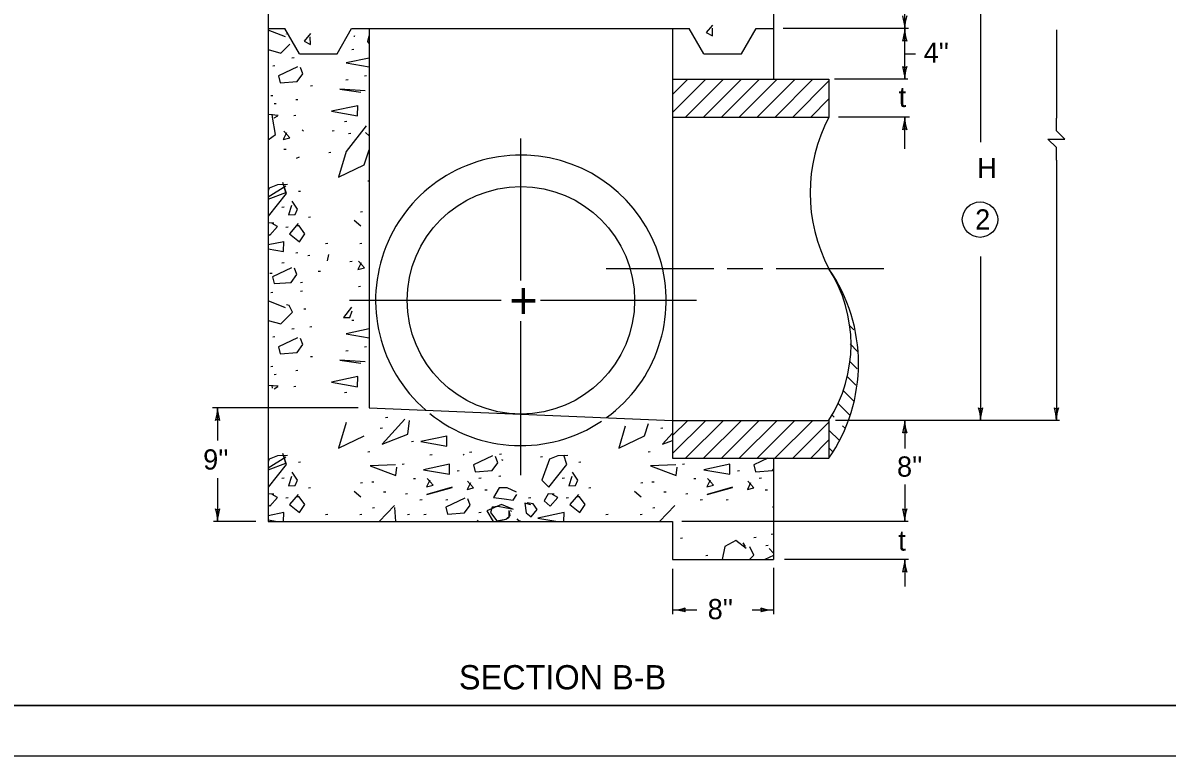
# Model space of a CAD drawing. Extents: x 997.6 to 1036.6, y 998.9 to 1022.7.
# Drawn here: x 1018.21 to 1029.53, y 1000 to 1007.25 of the extents above; entities that cross this region are included whole.
import ezdxf

# ---------------------------------------------------------------- set-up
doc = ezdxf.new("R2010")
doc.units = 0
for name, color, linetype in [('Level 1', 7, 'Continuous'), ('Level 10', 7, 'Continuous'), ('Level 11', 7, 'Continuous'), ('Level 14', 7, 'Continuous')]:
    doc.layers.add(name, color=color, linetype=linetype)

msp = doc.modelspace()

# ---------------------------------------------------------------- linework, layer by layer
at = {"layer": 'Level 1'}
for p, q in [((1020.64, 1008.196), (1020.64, 1002.321)), ((1025.64, 1008.196), (1025.64, 1006.696)), ((1027.688, 1008.196), (1027.688, 1006.074)), ((1026.938, 1007.196), (1026.938, 1007.523)), ((1020.638, 1007.196), (1020.64, 1007.196)), ((1020.64, 1007.196), (1020.804, 1007.196)), ((1020.949, 1006.946), (1020.804, 1007.196)), ((1021.321, 1006.946), (1021.466, 1007.196)), ((1021.466, 1007.196), (1021.638, 1007.196)), ((1021.64, 1007.196), (1024.64, 1007.196)), ((1021.64, 1007.196), (1021.64, 1003.446)), ((1024.638, 1007.196), (1024.64, 1007.196)), ((1024.64, 1007.196), (1024.64, 1002.946)), ((1024.64, 1007.196), (1024.804, 1007.196)), ((1024.949, 1006.946), (1024.804, 1007.196)), ((1025.321, 1006.946), (1025.466, 1007.196)), ((1025.466, 1007.196), (1025.638, 1007.196)), ((1026.976, 1007.196), (1025.733, 1007.196)), ((1026.938, 1006.696), (1026.938, 1007.196)), ((1028.438, 1007.184), (1028.438, 1006.31)), ((1020.949, 1006.946), (1021.321, 1006.946)), ((1024.949, 1006.946), (1025.321, 1006.946)), ((1026.938, 1006.946), (1027.044, 1006.946)), ((1024.64, 1006.696), (1026.188, 1006.696)), ((1024.64, 1006.544), (1024.792, 1006.696)), ((1024.64, 1006.367), (1024.968, 1006.696)), ((1024.77, 1006.321), (1025.145, 1006.696)), ((1024.947, 1006.321), (1025.322, 1006.696)), ((1025.124, 1006.321), (1025.499, 1006.696)), ((1025.301, 1006.321), (1025.676, 1006.696)), ((1025.477, 1006.321), (1025.852, 1006.696)), ((1025.654, 1006.321), (1026.029, 1006.696)), ((1025.831, 1006.321), (1026.188, 1006.678)), ((1026.188, 1006.696), (1026.188, 1006.321)), ((1026.967, 1006.696), (1026.242, 1006.696)), ((1026.008, 1006.321), (1026.188, 1006.501)), ((1024.64, 1006.321), (1026.188, 1006.321)), ((1026.184, 1006.321), (1026.188, 1006.324)), ((1026.984, 1006.321), (1026.281, 1006.321)), ((1026.938, 1006.005), (1026.938, 1006.321)), ((1023.14, 1004.704), (1023.14, 1006.109)), ((1028.438, 1005.894), (1028.438, 1003.321)), ((1027.688, 1004.942), (1027.688, 1003.321)), ((1025.048, 1004.821), (1023.984, 1004.821)), ((1025.534, 1004.821), (1025.18, 1004.821)), ((1026.729, 1004.821), (1025.666, 1004.821)), ((1021.445, 1004.508), (1022.945, 1004.508)), ((1023.335, 1004.508), (1024.877, 1004.508)), ((1026.343, 1004.484), (1026.345, 1004.482)), ((1023.14, 1002.78), (1023.14, 1004.302)), ((1026.386, 1004.264), (1026.434, 1004.217)), ((1026.398, 1004.077), (1026.471, 1004.003)), ((1026.392, 1003.906), (1026.467, 1003.83)), ((1026.363, 1003.757), (1026.452, 1003.669)), ((1026.327, 1003.617), (1026.437, 1003.507)), ((1021.53, 1003.446), (1020.091, 1003.446)), ((1020.14, 1003.446), (1020.14, 1003.121)), ((1021.64, 1003.446), (1024.64, 1003.321)), ((1026.279, 1003.488), (1026.39, 1003.377)), ((1026.219, 1003.372), (1026.238, 1003.352)), ((1024.64, 1003.321), (1026.188, 1003.321)), ((1024.64, 1003.17), (1024.791, 1003.321)), ((1024.64, 1002.993), (1024.968, 1003.321)), ((1024.769, 1002.946), (1025.144, 1003.321)), ((1024.946, 1002.946), (1025.321, 1003.321)), ((1025.123, 1002.946), (1025.498, 1003.321)), ((1025.3, 1002.946), (1025.675, 1003.321)), ((1025.476, 1002.946), (1025.851, 1003.321)), ((1025.653, 1002.946), (1026.028, 1003.321)), ((1025.83, 1002.946), (1026.188, 1003.304)), ((1026.188, 1003.321), (1026.188, 1002.946)), ((1026.188, 1003.225), (1026.291, 1003.122)), ((1028.468, 1003.321), (1026.251, 1003.321)), ((1026.323, 1003.267), (1026.35, 1003.24)), ((1026.938, 1003.321), (1026.938, 1003.042)), ((1026.007, 1002.946), (1026.188, 1003.127)), ((1026.19, 1003.047), (1026.226, 1003.011)), ((1024.64, 1002.946), (1026.188, 1002.946)), ((1025.64, 1002.946), (1025.64, 1001.946)), ((1026.184, 1002.946), (1026.188, 1002.95)), ((1020.14, 1002.748), (1020.14, 1002.321)), ((1026.938, 1002.686), (1026.938, 1002.321)), ((1020.518, 1002.321), (1020.1, 1002.321)), ((1020.64, 1002.321), (1024.64, 1002.321)), ((1024.64, 1002.321), (1024.64, 1001.946)), ((1026.972, 1002.321), (1024.732, 1002.321)), ((1024.64, 1001.946), (1025.64, 1001.946)), ((1025.64, 1001.863), (1025.64, 1001.403)), ((1026.976, 1001.946), (1025.749, 1001.946)), ((1026.938, 1001.946), (1026.938, 1001.678)), ((1024.64, 1001.852), (1024.64, 1001.403)), ((1024.64, 1001.446), (1024.879, 1001.446)), ((1025.428, 1001.446), (1025.64, 1001.446))]:
    msp.add_line(p, q, dxfattribs=at)
for points in [[(1020.812, 1007.113), (1020.64, 1007.181)], [(1025.037, 1007.231), (1024.973, 1007.156), (1025.037, 1007.124), (1025.034, 1007.199)], [(1020.821, 1007.142), (1020.82, 1007.143)], [(1021.06, 1007.147), (1020.996, 1007.072), (1021.06, 1007.04), (1021.057, 1007.115)], [(1021.489, 1007.121), (1021.494, 1007.121)], [(1021.494, 1007.121), (1021.496, 1007.127)], [(1021.636, 1007.124), (1021.622, 1007.068)], [(1021.622, 1007.068), (1021.64, 1007.044)], [(1021.64, 1007.125), (1021.636, 1007.124)], [(1020.64, 1006.988), (1020.767, 1006.953)], [(1020.767, 1006.953), (1020.853, 1007.042)], [(1021.489, 1006.99), (1021.468, 1006.987)], [(1020.896, 1006.905), (1020.874, 1006.902)], [(1021.64, 1006.904), (1021.411, 1006.857)], [(1021.411, 1006.857), (1021.64, 1006.816)], [(1020.706, 1006.826), (1020.685, 1006.823)], [(1020.931, 1006.816), (1020.742, 1006.728), (1020.76, 1006.659), (1020.928, 1006.672), (1020.984, 1006.749), (1020.96, 1006.811)], [(1021.614, 1006.728), (1021.592, 1006.725)], [(1021.079, 1006.63), (1021.058, 1006.627)], [(1021.43, 1006.689), (1021.409, 1006.686)], [(1020.686, 1006.532), (1020.665, 1006.529)], [(1021.598, 1006.58), (1021.348, 1006.596), (1021.556, 1006.566)], [(1020.719, 1006.453), (1020.698, 1006.45)], [(1020.935, 1006.492), (1020.914, 1006.49)], [(1021.526, 1006.433), (1021.267, 1006.379), (1021.523, 1006.334), (1021.526, 1006.435)], [(1020.738, 1006.337), (1020.64, 1006.345)], [(1020.682, 1006.318), (1020.679, 1006.348)], [(1020.711, 1006.148), (1020.682, 1006.318)], [(1020.698, 1006.313), (1020.735, 1006.334)], [(1020.915, 1006.335), (1020.894, 1006.333)], [(1021.417, 1006.276), (1021.396, 1006.274)], [(1028.438, 1005.894), (1028.438, 1006.019), (1028.354, 1006.102), (1028.521, 1006.102), (1028.438, 1006.185), (1028.438, 1006.31)], [(1020.822, 1006.165), (1020.79, 1006.098), (1020.854, 1006.114), (1020.795, 1006.181)], [(1020.991, 1006.182), (1020.978, 1006.193)], [(1021.293, 1006.185), (1021.272, 1006.182)], [(1021.609, 1006.233), (1021.412, 1005.98)], [(1021.457, 1006.158), (1021.435, 1006.156)], [(1021.64, 1006.135), (1021.604, 1006.169)], [(1020.64, 1006.094), (1020.711, 1006.148)], [(1020.817, 1006.001), (1020.796, 1005.999)], [(1021.26, 1005.969), (1021.239, 1005.966)], [(1021.412, 1005.98), (1021.337, 1005.726)], [(1021.59, 1005.849), (1021.64, 1005.996)], [(1020.948, 1005.924), (1020.916, 1005.91)], [(1021.337, 1005.726), (1021.59, 1005.849)], [(1020.815, 1005.637), (1020.64, 1005.529)], [(1020.65, 1005.618), (1020.64, 1005.591)], [(1020.732, 1005.65), (1020.65, 1005.618)], [(1020.831, 1005.653), (1020.732, 1005.65)], [(1020.815, 1005.575), (1020.786, 1005.674)], [(1020.823, 1005.565), (1020.791, 1005.655)], [(1021.64, 1005.686), (1021.625, 1005.685)], [(1020.64, 1005.51), (1020.815, 1005.575)], [(1020.642, 1005.341), (1020.823, 1005.565)], [(1020.871, 1005.445), (1020.842, 1005.354), (1020.906, 1005.357), (1020.93, 1005.41), (1020.879, 1005.49)], [(1020.961, 1005.586), (1020.94, 1005.584)], [(1020.798, 1005.429), (1020.776, 1005.427)], [(1021.574, 1005.384), (1021.553, 1005.381)], [(1020.64, 1005.342), (1020.642, 1005.341)], [(1020.695, 1005.271), (1020.64, 1005.274)], [(1020.732, 1005.237), (1020.679, 1005.269)], [(1020.938, 1005.269), (1020.852, 1005.167), (1020.951, 1005.087), (1021.004, 1005.167), (1020.946, 1005.245), (1020.916, 1005.245)], [(1021.059, 1005.331), (1021.038, 1005.328)], [(1021.558, 1005.242), (1021.492, 1005.298)], [(1020.64, 1005.167), (1020.658, 1005.151)], [(1020.658, 1005.151), (1020.732, 1005.237)], [(1020.837, 1005.233), (1020.815, 1005.23)], [(1020.794, 1005.088), (1020.64, 1005.056)], [(1020.792, 1004.99), (1020.794, 1005.091)], [(1021.23, 1005.069), (1021.208, 1005.067)], [(1021.568, 1005.069), (1021.547, 1005.067)], [(1020.64, 1005.016), (1020.792, 1004.99)], [(1020.935, 1004.978), (1020.914, 1004.975)], [(1021.053, 1004.952), (1021.031, 1004.949)], [(1021.228, 1004.9), (1021.239, 1004.962)], [(1020.872, 1004.83), (1020.683, 1004.742), (1020.701, 1004.673), (1020.869, 1004.686), (1020.925, 1004.764), (1020.901, 1004.825)], [(1020.798, 1004.88), (1020.776, 1004.877)], [(1021.47, 1004.893), (1021.448, 1004.89)], [(1021.56, 1004.879), (1021.528, 1004.813), (1021.592, 1004.829), (1021.533, 1004.895)], [(1020.68, 1004.775), (1020.658, 1004.772)], [(1021.158, 1004.794), (1021.136, 1004.792)], [(1020.686, 1004.585), (1020.665, 1004.582)], [(1020.981, 1004.683), (1020.959, 1004.681)], [(1020.981, 1004.598), (1020.959, 1004.595)], [(1021.555, 1004.644), (1021.533, 1004.641)], [(1020.812, 1004.434), (1020.64, 1004.502)], [(1020.847, 1004.458), (1020.82, 1004.463)], [(1020.767, 1004.274), (1020.882, 1004.391)], [(1020.882, 1004.391), (1020.847, 1004.458)], [(1021.014, 1004.421), (1020.992, 1004.419)], [(1021.466, 1004.44), (1021.384, 1004.339), (1021.448, 1004.339), (1021.472, 1004.405)], [(1021.64, 1004.445), (1021.636, 1004.444)], [(1020.64, 1004.309), (1020.767, 1004.274)], [(1021.072, 1004.245), (1021.051, 1004.242)], [(1021.489, 1004.31), (1021.468, 1004.307)], [(1020.706, 1004.147), (1020.685, 1004.144)], [(1020.931, 1004.137), (1020.742, 1004.049), (1020.76, 1003.979), (1020.928, 1003.993), (1020.984, 1004.07), (1020.96, 1004.131)], [(1020.896, 1004.225), (1020.874, 1004.222)], [(1021.64, 1004.225), (1021.411, 1004.178)], [(1021.411, 1004.178), (1021.64, 1004.137)], [(1021.43, 1004.009), (1021.409, 1004.006)], [(1021.614, 1004.048), (1021.592, 1004.046)], [(1021.079, 1003.95), (1021.058, 1003.948)], [(1021.598, 1003.9), (1021.348, 1003.916), (1021.556, 1003.887)], [(1020.686, 1003.852), (1020.665, 1003.849)], [(1020.935, 1003.813), (1020.914, 1003.81)], [(1020.682, 1003.639), (1020.679, 1003.668)], [(1020.719, 1003.773), (1020.698, 1003.771)], [(1021.526, 1003.753), (1021.267, 1003.7), (1021.523, 1003.654), (1021.526, 1003.756)], [(1020.738, 1003.658), (1020.64, 1003.665)], [(1020.698, 1003.634), (1020.735, 1003.655)], [(1020.915, 1003.656), (1020.894, 1003.653)], [(1021.417, 1003.597), (1021.396, 1003.594)], [(1021.993, 1003.334), (1021.769, 1003.084)], [(1021.823, 1003.348), (1021.802, 1003.345)], [(1021.412, 1003.3), (1021.337, 1003.047)], [(1021.771, 1003.243), (1021.749, 1003.241)], [(1022.022, 1003.185), (1022.037, 1003.318)], [(1024.173, 1003.262), (1024.11, 1003.047)], [(1024.363, 1003.169), (1024.404, 1003.291)], [(1024.544, 1003.243), (1024.523, 1003.241)], [(1021.337, 1003.047), (1021.59, 1003.169)], [(1021.769, 1003.084), (1022.022, 1003.185)], [(1022.078, 1003.112), (1022.057, 1003.11)], [(1022.409, 1003.164), (1022.15, 1003.111), (1022.406, 1003.065), (1022.409, 1003.167)], [(1024.11, 1003.047), (1024.363, 1003.169)], [(1024.64, 1003.193), (1024.542, 1003.084)], [(1024.542, 1003.084), (1024.64, 1003.123)], [(1020.815, 1002.896), (1020.786, 1002.994)], [(1021.646, 1003.008), (1021.625, 1003.005)], [(1022.654, 1003.005), (1022.633, 1003.002)], [(1024.42, 1003.008), (1024.398, 1003.005)], [(1020.815, 1002.957), (1020.64, 1002.849)], [(1020.65, 1002.938), (1020.64, 1002.912)], [(1020.64, 1002.831), (1020.815, 1002.896)], [(1020.642, 1002.661), (1020.823, 1002.885)], [(1020.732, 1002.97), (1020.65, 1002.938)], [(1020.831, 1002.973), (1020.732, 1002.97)], [(1020.823, 1002.885), (1020.791, 1002.976)], [(1020.961, 1002.907), (1020.94, 1002.904)], [(1021.9, 1002.882), (1021.649, 1002.872), (1021.902, 1002.776), (1021.913, 1002.858)], [(1021.987, 1002.887), (1021.965, 1002.885)], [(1022.435, 1002.887), (1022.177, 1002.833), (1022.433, 1002.788), (1022.435, 1002.889)], [(1022.262, 1002.979), (1022.24, 1002.976)], [(1022.58, 1002.986), (1022.569, 1002.978)], [(1022.86, 1002.969), (1022.67, 1002.881), (1022.689, 1002.812), (1022.857, 1002.825), (1022.913, 1002.902), (1022.889, 1002.964)], [(1022.949, 1002.985), (1022.928, 1002.983)], [(1022.964, 1002.925), (1022.953, 1002.93)], [(1023.355, 1002.959), (1023.333, 1002.957)], [(1023.604, 1002.973), (1023.505, 1002.97), (1023.423, 1002.938), (1023.348, 1002.73), (1023.415, 1002.661), (1023.596, 1002.885), (1023.564, 1002.976)], [(1023.734, 1002.907), (1023.713, 1002.904)], [(1024.673, 1002.882), (1024.422, 1002.872), (1024.675, 1002.776), (1024.686, 1002.858)], [(1024.76, 1002.887), (1024.739, 1002.885)], [(1025.208, 1002.887), (1024.95, 1002.833), (1025.206, 1002.788), (1025.208, 1002.889)], [(1025.583, 1002.946), (1025.444, 1002.881)], [(1025.444, 1002.881), (1025.462, 1002.812)], [(1020.871, 1002.765), (1020.842, 1002.674), (1020.906, 1002.677), (1020.93, 1002.73), (1020.879, 1002.81)], [(1022.53, 1002.822), (1022.509, 1002.819)], [(1022.942, 1002.769), (1022.921, 1002.767)], [(1023.644, 1002.765), (1023.615, 1002.674), (1023.679, 1002.677), (1023.703, 1002.73), (1023.652, 1002.81)], [(1025.303, 1002.822), (1025.282, 1002.819)], [(1025.462, 1002.812), (1025.63, 1002.825)], [(1025.63, 1002.825), (1025.64, 1002.838)], [(1020.64, 1002.663), (1020.642, 1002.661)], [(1020.798, 1002.75), (1020.776, 1002.747)], [(1021.059, 1002.652), (1021.038, 1002.649)], [(1021.574, 1002.704), (1021.553, 1002.701)], [(1021.686, 1002.711), (1021.664, 1002.708)], [(1022.098, 1002.743), (1022.077, 1002.741)], [(1022.24, 1002.73), (1022.208, 1002.663), (1022.272, 1002.679), (1022.214, 1002.746)], [(1022.46, 1002.661), (1022.209, 1002.586), (1022.46, 1002.656)], [(1022.64, 1002.704), (1022.608, 1002.637), (1022.672, 1002.653), (1022.613, 1002.72)], [(1022.746, 1002.75), (1022.725, 1002.747)], [(1023.097, 1002.61), (1023.004, 1002.653), (1022.924, 1002.653), (1022.868, 1002.557), (1022.975, 1002.544), (1023.063, 1002.533), (1023.1, 1002.586)], [(1023.571, 1002.75), (1023.549, 1002.747)], [(1023.832, 1002.652), (1023.811, 1002.649)], [(1024.348, 1002.704), (1024.326, 1002.701)], [(1024.459, 1002.711), (1024.437, 1002.708)], [(1024.871, 1002.743), (1024.85, 1002.741)], [(1025.013, 1002.73), (1024.981, 1002.663), (1025.045, 1002.679), (1024.987, 1002.746)], [(1025.233, 1002.661), (1024.982, 1002.586), (1025.233, 1002.656)], [(1025.413, 1002.704), (1025.381, 1002.637), (1025.445, 1002.653), (1025.386, 1002.72)], [(1025.519, 1002.75), (1025.498, 1002.747)], [(1020.695, 1002.592), (1020.64, 1002.594)], [(1020.658, 1002.472), (1020.732, 1002.557)], [(1020.732, 1002.557), (1020.679, 1002.589)], [(1020.837, 1002.553), (1020.815, 1002.551)], [(1020.938, 1002.589), (1020.852, 1002.488), (1020.951, 1002.408), (1021.004, 1002.488), (1020.946, 1002.565), (1020.916, 1002.565)], [(1021.558, 1002.562), (1021.492, 1002.618)], [(1021.804, 1002.612), (1021.782, 1002.61)], [(1022.02, 1002.593), (1021.998, 1002.59)], [(1022.585, 1002.55), (1022.396, 1002.462), (1022.414, 1002.393), (1022.582, 1002.406), (1022.638, 1002.483), (1022.614, 1002.545)], [(1022.805, 1002.632), (1022.784, 1002.629)], [(1023.237, 1002.553), (1023.215, 1002.551)], [(1023.468, 1002.592), (1023.409, 1002.594), (1023.372, 1002.525), (1023.431, 1002.472), (1023.505, 1002.557), (1023.452, 1002.589)], [(1023.61, 1002.553), (1023.589, 1002.551)], [(1023.711, 1002.589), (1023.625, 1002.488), (1023.724, 1002.408), (1023.777, 1002.488), (1023.719, 1002.565), (1023.689, 1002.565)], [(1024.331, 1002.562), (1024.265, 1002.618)], [(1024.577, 1002.612), (1024.555, 1002.61)], [(1024.793, 1002.593), (1024.771, 1002.59)], [(1025.578, 1002.632), (1025.557, 1002.629)], [(1020.64, 1002.488), (1020.658, 1002.472)], [(1021.692, 1002.455), (1021.671, 1002.453)], [(1021.889, 1002.48), (1021.739, 1002.321)], [(1021.903, 1002.321), (1021.892, 1002.458)], [(1022.163, 1002.534), (1022.142, 1002.531)], [(1022.419, 1002.534), (1022.397, 1002.531)], [(1022.948, 1002.49), (1022.804, 1002.426)], [(1022.804, 1002.426), (1022.866, 1002.321)], [(1023.052, 1002.442), (1022.911, 1002.469), (1022.855, 1002.461), (1022.839, 1002.408), (1022.903, 1002.328), (1022.991, 1002.344), (1023.023, 1002.362), (1023.023, 1002.429)], [(1023.068, 1002.44), (1022.948, 1002.49)], [(1023.033, 1002.381), (1023.023, 1002.429)], [(1023.036, 1002.429), (1023.047, 1002.421)], [(1023.239, 1002.485), (1023.18, 1002.501), (1023.191, 1002.405), (1023.241, 1002.365), (1023.3, 1002.44), (1023.26, 1002.496), (1023.201, 1002.506)], [(1024.465, 1002.455), (1024.444, 1002.453)], [(1024.662, 1002.48), (1024.512, 1002.321)], [(1024.937, 1002.534), (1024.915, 1002.531)], [(1025.192, 1002.534), (1025.17, 1002.531)], [(1025.64, 1002.463), (1025.628, 1002.461)], [(1020.794, 1002.409), (1020.64, 1002.377)], [(1020.64, 1002.337), (1020.731, 1002.321)], [(1020.792, 1002.321), (1020.794, 1002.411)], [(1021.23, 1002.39), (1021.208, 1002.387)], [(1021.568, 1002.39), (1021.547, 1002.387)], [(1022.039, 1002.39), (1022.018, 1002.387)], [(1022.203, 1002.39), (1022.181, 1002.387)], [(1022.722, 1002.321), (1022.711, 1002.334)], [(1022.746, 1002.409), (1022.725, 1002.407)], [(1022.887, 1002.321), (1022.996, 1002.344)], [(1022.996, 1002.344), (1023.033, 1002.381)], [(1023.127, 1002.321), (1023.104, 1002.347)], [(1023.13, 1002.331), (1023.126, 1002.321)], [(1023.568, 1002.409), (1023.309, 1002.355)], [(1023.309, 1002.355), (1023.504, 1002.321)], [(1023.565, 1002.321), (1023.568, 1002.411)], [(1024.003, 1002.39), (1023.981, 1002.387)], [(1024.341, 1002.39), (1024.32, 1002.387)], [(1024.74, 1002.154), (1024.719, 1002.152)], [(1025.268, 1002.133), (1025.156, 1002.074)], [(1025.369, 1002.053), (1025.268, 1002.133)], [(1025.334, 1002.109), (1025.358, 1002.074)], [(1025.467, 1002.161), (1025.445, 1002.158)], [(1025.637, 1002.194), (1025.616, 1002.191)], [(1024.989, 1001.984), (1024.968, 1001.981)], [(1025.156, 1002.074), (1025.131, 1001.946)], [(1025.403, 1001.946), (1025.446, 1001.989)], [(1025.446, 1001.989), (1025.404, 1002.069)], [(1025.64, 1001.983), (1025.554, 1001.946)], [(1025.585, 1002.082), (1025.563, 1002.08)], [(1025.64, 1002.006), (1025.596, 1002.053)]]:
    msp.add_lwpolyline(points, dxfattribs=at)
for centre, radius in [((1023.14, 1004.508), 1.125), ((1027.682, 1005.306), 0.175)]:
    msp.add_circle(centre, radius, dxfattribs=at)
for centre, radius, start, end in [((1026.547, 1007.196), 0.391, 0, 18.6688), ((1027.328, 1007.196), 0.391, 161.3472, 179.9939), ((1026.547, 1007.196), 0.391, 341.3472, 359.9939), ((1026.547, 1007.196), 0.391, 359.9878, 0), ((1027.328, 1007.196), 0.391, 180, 198.6688), ((1027.328, 1007.196), 0.391, 179.9878, 180), ((1026.938, 1007.047), 0.0312, 48.7746, 130.8913), ((1026.938, 1006.844), 0.0312, 228.7746, 310.8913), ((1026.547, 1006.696), 0.391, 0, 18.6688), ((1027.328, 1006.696), 0.391, 161.3472, 179.9939), ((1026.547, 1006.696), 0.391, 359.9878, 0), ((1027.605, 1005.571), 1.604, 152.1201, 207.8799), ((1026.547, 1006.321), 0.391, 341.3472, 359.9939), ((1027.328, 1006.321), 0.391, 180, 198.6688), ((1027.328, 1006.321), 0.391, 179.9878, 180), ((1026.938, 1006.172), 0.0312, 48.7746, 130.8913), ((1023.14, 1004.508), 1.437, 306.1764, 229.0525), ((1025.01, 1004.071), 1.396, 327.509, 32.491), ((1024.833, 1003.883), 1.647, 325.3069, 34.6931), ((1019.749, 1003.446), 0.391, 341.3472, 359.9939), ((1020.53, 1003.446), 0.391, 180, 198.6688), ((1020.53, 1003.446), 0.391, 179.9878, 180), ((1027.688, 1003.469), 0.0312, 228.7746, 310.8913), ((1027.297, 1003.321), 0.391, 0, 18.6688), ((1028.078, 1003.321), 0.391, 161.3472, 179.9939), ((1028.438, 1003.469), 0.0312, 228.7746, 310.8913), ((1028.047, 1003.321), 0.391, 0, 18.6688), ((1028.828, 1003.321), 0.391, 161.3472, 179.9939), ((1020.14, 1003.297), 0.0312, 48.7746, 130.8913), ((1023.14, 1004.508), 1.437, 231.1955, 303.7792), ((1026.547, 1003.321), 0.391, 341.3472, 359.9939), ((1027.328, 1003.321), 0.391, 180, 198.6688), ((1027.328, 1003.321), 0.391, 179.9878, 180), ((1027.297, 1003.321), 0.391, 359.9878, 0), ((1028.047, 1003.321), 0.391, 359.9878, 0), ((1026.938, 1003.172), 0.0312, 48.7746, 130.8913), ((1020.14, 1002.469), 0.0312, 228.7746, 310.8913), ((1019.749, 1002.321), 0.391, 0, 18.6688), ((1020.53, 1002.321), 0.391, 161.3472, 179.9939), ((1026.938, 1002.469), 0.0312, 228.7746, 310.8913), ((1026.547, 1002.321), 0.391, 0, 18.6688), ((1027.328, 1002.321), 0.391, 161.3472, 179.9939), ((1019.749, 1002.321), 0.391, 359.9878, 0), ((1026.547, 1002.321), 0.391, 359.9878, 0), ((1026.547, 1001.946), 0.391, 341.3472, 359.9939), ((1027.328, 1001.946), 0.391, 180, 198.6688), ((1027.328, 1001.946), 0.391, 179.9878, 180), ((1026.938, 1001.797), 0.0312, 48.7746, 130.8913), ((1024.64, 1001.837), 0.391, 270, 288.6688), ((1024.64, 1001.055), 0.391, 71.3472, 89.9939), ((1024.64, 1001.837), 0.391, 269.9878, 270), ((1024.788, 1001.446), 0.0312, 138.7746, 220.8913), ((1025.491, 1001.446), 0.0312, 318.7746, 40.8913), ((1025.64, 1001.837), 0.391, 251.3472, 269.9939), ((1025.64, 1001.055), 0.391, 90, 108.6688), ((1025.64, 1001.055), 0.391, 89.9878, 90)]:
    msp.add_arc(centre, radius, start, end, dxfattribs=at)
at = {"layer": 'Level 10'}
msp.add_line((1035.5, 1000.5), (1007, 1000.5), dxfattribs=at)
at = {"layer": 'Level 11'}
msp.add_lwpolyline([(1007, 1000.5), (1035.5, 1000.5), (1035.5, 1021.5), (1007, 1021.5)], close=True, dxfattribs=at)
at = {"layer": 'Level 14'}
msp.add_line((1036, 1000), (1000, 1000), dxfattribs=at)

# ---------------------------------------------------------------- texts
at = {"layer": 'Level 1'}
for s, height, p in [("4''", 0.2, (1027.124, 1006.858)), ('t', 0.2, (1026.878, 1006.42)), ('H', 0.2, (1027.654, 1005.717)), ('2', 0.2, (1027.634, 1005.208)), ('+', 0.36, (1023.024, 1004.328)), ("9''", 0.2, (1019.997, 1002.834)), ("8''", 0.2, (1026.861, 1002.764)), ('t', 0.2, (1026.873, 1002.032)), ("8''", 0.2, (1024.988, 1001.354)), ('SECTION B-B', 0.24, (1022.527, 1000.66))]:
    msp.add_text(s, height=height, dxfattribs=at).set_placement(p)

doc.saveas('drawing.dxf')
